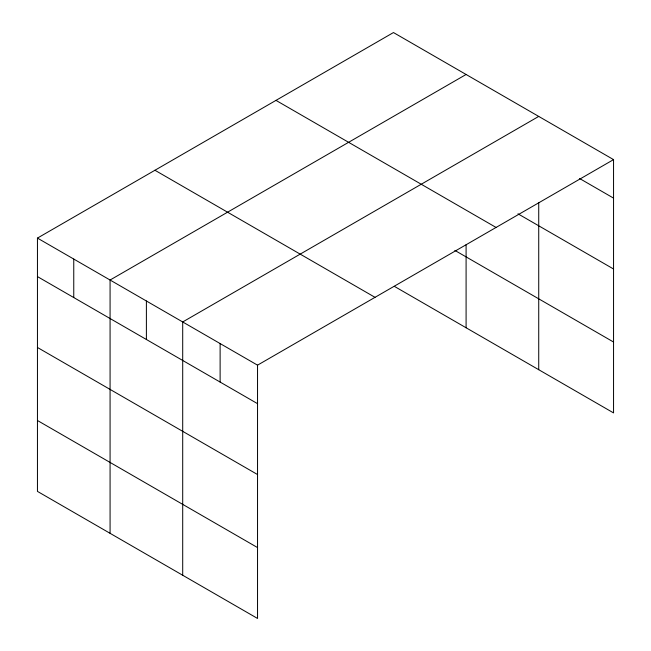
<?xml version="1.0" encoding="UTF-8"?>
<svg xmlns="http://www.w3.org/2000/svg" width="651" height="651" viewBox="0 0 651 651"><rect width="100%" height="100%" fill="white"/><g stroke="black" fill="none" stroke-linecap="round" stroke-linejoin="round"><path stroke-width="0.98" d="M37.449 238.095L257.536 365.162L257.536 618.45L37.449 491.383L37.449 238.095L393.464 32.55L613.551 159.617L613.551 412.905L394.327 286.334M466.092 74.483L110.076 280.028L110.076 533.315M538.727 116.415L182.703 321.96L182.703 575.248M257.536 365.162L613.551 159.617M579.618 178.52L613.551 198.116M517.968 213.813L613.551 268.993M275.975 100.376L496.07 227.451M454.854 250.399L613.551 342.027M154.93 170.261L375.025 297.336M37.449 276.594L257.536 403.661M37.449 347.471L257.536 474.538M37.449 420.497L257.536 547.572M538.727 202.502L538.727 369.703M466.092 244.719L466.092 327.77M220.119 343.565L220.119 382.056M146.394 300.99L146.394 339.488M73.758 259.057L73.758 297.556"/></g></svg>
